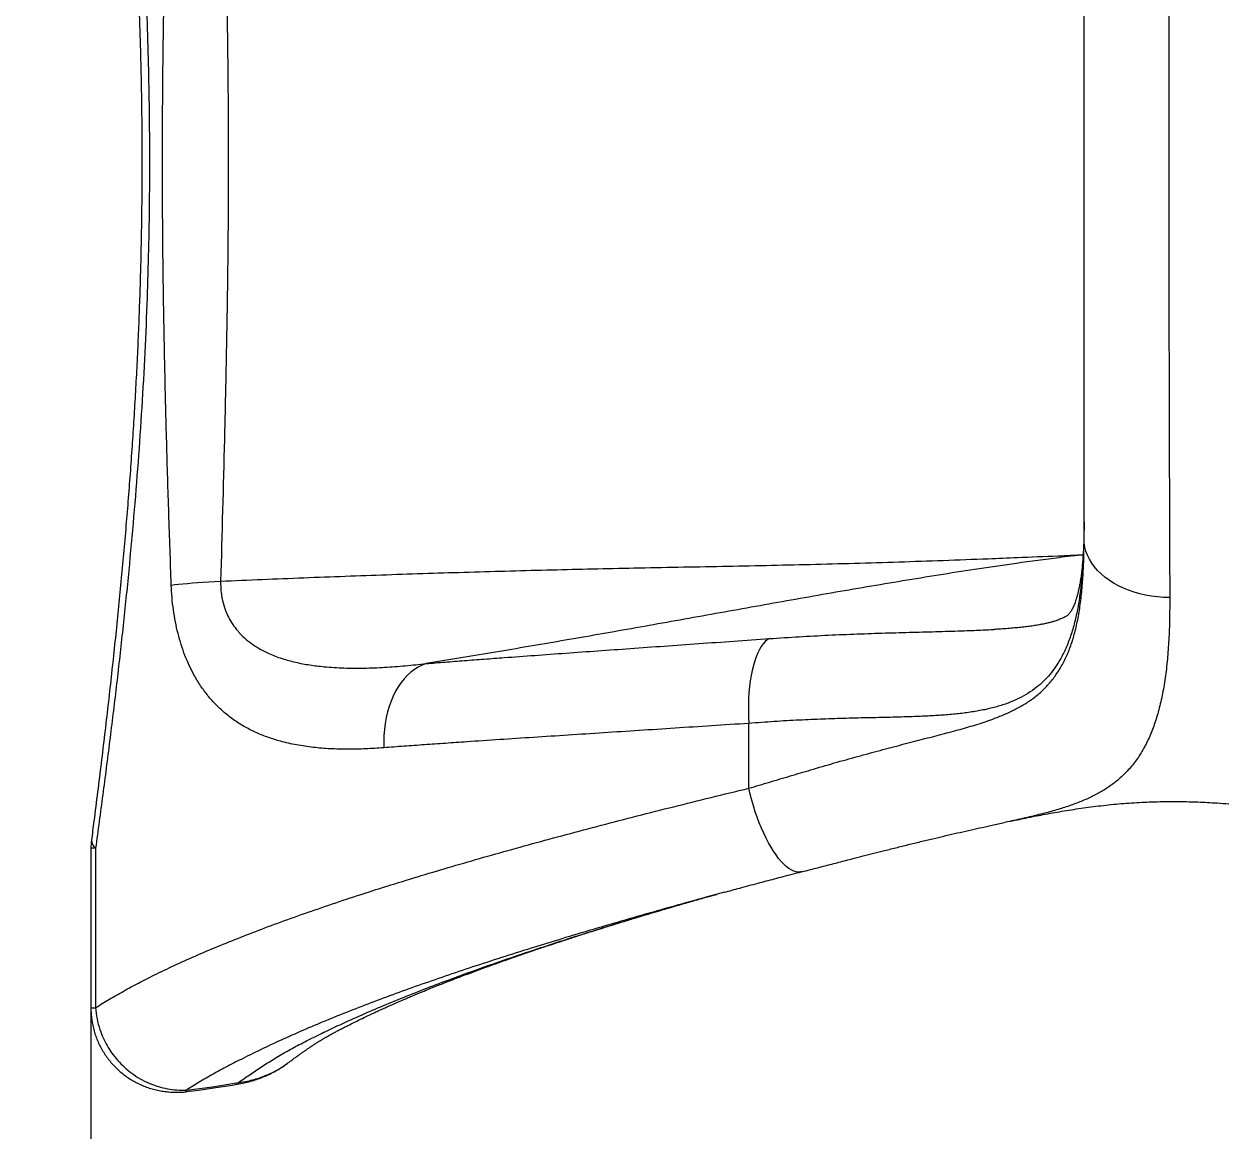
# Model space of a CAD drawing. Header units: millimetres. Extents: x -6028 to 5958, y -6064 to 4137.
# Drawn here: x -4082 to -3104, y 577 to 1475 of the extents above; entities that cross this region are included whole.
import ezdxf

# ---------------------------------------------------------------- set-up
doc = ezdxf.new("R2010")
doc.units = ezdxf.units.MM
for name, color, linetype in [('DIKOM_ОБЪЕКТ', 7, 'Continuous'), ('DIKOM_РАЗМЕР_ЗОНА', 7, 'Continuous'), ('DIKOM_РАЗМЕР_ОБЪЕКТА', 7, 'Continuous')]:
    doc.layers.add(name, color=color, linetype=linetype)
doc.styles.add('style1', font='arial.ttf', dxfattribs={"width": 0.8})
doc.dimstyles.new('1-50', dxfattribs={"dimtxt": 300, "dimasz": 200, "dimexe": 100, "dimexo": 0, "dimgap": 100, "dimtad": 1, "dimtxsty": 'style1', "dimcen": 200, "dimclrd": 7, "dimclre": 7, "dimclrt": 7, "dimadec": 1, "dimazin": 2, "dimtfac": 1, "dimtmove": 0, "dimatfit": 2, "dimfxl": 0, "dimlwd": 25, "dimlwe": 18, "dimarcsym": 0})

# ---------------------------------------------------------------- blocks, each defined once
blk = doc.blocks.new('*D9')
at = {"layer": 'Defpoints', "color": 0, "transparency": 16777216}
for p in [(-6027.56, 1459.58), (4556.58, 1382.7), (4556.58, -5964.37)]:
    blk.add_point(p, dxfattribs=at)
at = {"layer": 'DIKOM_РАЗМЕР_ЗОНА', "color": 7, "lineweight": 18, "transparency": 16777216}
for p, q in [((-6027.56, 1459.58), (-6027.56, -6064.37)), ((4556.58, 1382.7), (4556.58, -6064.37))]:
    blk.add_line(p, q, dxfattribs=at)
at = {"layer": 'DIKOM_РАЗМЕР_ЗОНА', "color": 7, "lineweight": 25, "transparency": 16777216}
blk.add_line((-5827.56, -5964.37), (4356.58, -5964.37), dxfattribs=at)
at = {"layer": 'DIKOM_РАЗМЕР_ЗОНА', "color": 7, "transparency": 16777216}
for points in [[(-5827.56, -5931.03), (-5827.56, -5997.7), (-6027.56, -5964.37)], [(4356.58, -5931.03), (4356.58, -5997.7), (4556.58, -5964.37)]]:
    blk.add_solid(points, dxfattribs=at)
at = {"layer": 'DIKOM_РАЗМЕР_ЗОНА', "color": 7, "transparency": 16777216, "insert": (157.08, -5711.2), "char_height": 300, "attachment_point": 5, "style": 'style1'}
blk.add_mtext('10600', dxfattribs=at)
blk = doc.blocks.new('*D12')
at = {"layer": 'Defpoints', "color": 0, "transparency": 16777216}
for p in [(3056.58, 1987.9), (-4027.97, 676.5), (3056.58, -3714.77)]:
    blk.add_point(p, dxfattribs=at)
at = {"layer": 'DIKOM_РАЗМЕР_ОБЪЕКТА', "color": 7, "lineweight": 18, "transparency": 16777216}
for p, q in [((3056.58, 1987.9), (3056.58, -3814.77)), ((-4027.97, 676.5), (-4027.97, -3814.77))]:
    blk.add_line(p, q, dxfattribs=at)
at = {"layer": 'DIKOM_РАЗМЕР_ОБЪЕКТА', "color": 7, "lineweight": 25, "transparency": 16777216}
blk.add_line((-3827.97, -3714.77), (2856.58, -3714.77), dxfattribs=at)
at = {"layer": 'DIKOM_РАЗМЕР_ОБЪЕКТА', "color": 7, "transparency": 16777216}
for points in [[(-3827.97, -3681.44), (-3827.97, -3748.11), (-4027.97, -3714.77)], [(2856.58, -3681.44), (2856.58, -3748.11), (3056.58, -3714.77)]]:
    blk.add_solid(points, dxfattribs=at)
at = {"layer": 'DIKOM_РАЗМЕР_ОБЪЕКТА', "color": 7, "transparency": 16777216, "insert": (20, -3461.6), "char_height": 300, "attachment_point": 5, "style": 'style1'}
blk.add_mtext('7100', dxfattribs=at)

msp = doc.modelspace()

# ---------------------------------------------------------------- linework, layer by layer
at = {"layer": 'DIKOM_ОБЪЕКТ', "color": 7, "linetype": 'Continuous', "lineweight": 15}
for p, q in [((-3493.863, 854.665), (-3493.863, 907.3)), ((-4027.972, 806.123), (-4027.972, 676.501)), ((-4024.17, 806.123), (-4027.972, 806.123)), ((-4024.17, 806.123), (-4024.17, 676.501)), ((-3513.537, 770.296), (-3529.499, 765.927)), ((-4027.972, 676.501), (-4024.17, 676.501)), ((-3868.606, 631.306), (-3868.224, 631.576))]:
    msp.add_line(p, q, dxfattribs=at)
at = {"layer": 'DIKOM_ОБЪЕКТ', "color": 7, "linetype": 'Continuous', "lineweight": 15, "flags": 128}
for points in [[(-3152.078, 1009.483), (-3157.051, 1009.624), (-3161.998, 1010.006), (-3166.892, 1010.625), (-3171.709, 1011.48), (-3176.425, 1012.567), (-3181.015, 1013.878), (-3185.457, 1015.409), (-3189.728, 1017.151), (-3193.807, 1019.095), (-3197.672, 1021.232), (-3201.305, 1023.551), (-3204.687, 1026.039), (-3207.8, 1028.685), (-3210.63, 1031.475), (-3213.161, 1034.395), (-3215.382, 1037.43), (-3217.28, 1040.565), (-3218.846, 1043.784), (-3220.072, 1047.071), (-3220.953, 1050.409), (-3221.483, 1053.781), (-3221.66, 1057.17)], [(-3962.725, 1019.663), (-3959.901, 1020.003), (-3956.762, 1020.341), (-3953.323, 1020.676), (-3949.605, 1021.005), (-3945.628, 1021.326), (-3941.413, 1021.639), (-3936.985, 1021.94), (-3932.367, 1022.229), (-3927.585, 1022.504), (-3922.665, 1022.763)], [(-3477.061, 976.171), (-3478.817, 975.122), (-3480.517, 973.703), (-3482.153, 971.923), (-3483.716, 969.79), (-3485.196, 967.317), (-3486.587, 964.517), (-3487.881, 961.405), (-3489.07, 957.999), (-3490.147, 954.316), (-3491.109, 950.377), (-3491.947, 946.203), (-3492.659, 941.817), (-3493.241, 937.243), (-3493.689, 932.506), (-3494.001, 927.632), (-3494.174, 922.646), (-3494.209, 917.578), (-3494.105, 912.453), (-3493.863, 907.3)], [(-3755.777, 955.867), (-3759.003, 954.65), (-3762.147, 953.089), (-3765.192, 951.192), (-3768.123, 948.968), (-3770.924, 946.429), (-3773.581, 943.587), (-3776.081, 940.459), (-3778.41, 937.059), (-3780.557, 933.405), (-3782.511, 929.516), (-3784.262, 925.411), (-3785.8, 921.113), (-3787.118, 916.642), (-3788.209, 912.021), (-3789.068, 907.275), (-3789.69, 902.428), (-3790.072, 897.505), (-3790.211, 892.53), (-3790.108, 887.53)], [(-3451.143, 786.901), (-3451.898, 786.743), (-3453.654, 786.634), (-3455.487, 786.866), (-3457.385, 787.437), (-3459.34, 788.346), (-3461.342, 789.587), (-3463.381, 791.155), (-3465.447, 793.041), (-3467.529, 795.236), (-3469.617, 797.728), (-3471.7, 800.507), (-3473.768, 803.557), (-3475.81, 806.863), (-3477.817, 810.408), (-3479.779, 814.176), (-3481.684, 818.146), (-3483.525, 822.3), (-3485.291, 826.616), (-3486.974, 831.073), (-3488.566, 835.648), (-3490.057, 840.318), (-3491.442, 845.06), (-3492.713, 849.85), (-3493.863, 854.665)], [(-3950.493, 609.683), (-3929.309, 612.369), (-3908.2, 615.727), (-3908.2, 615.727)], [(-3950.341, 608.355), (-3950.351, 608.445), (-3950.401, 608.883), (-3950.493, 609.683)]]:
    msp.add_lwpolyline(points, dxfattribs=at)
at = {"layer": 'DIKOM_ОБЪЕКТ', "color": 7, "linetype": 'Continuous', "lineweight": 15}
for centre, radius, start, end in [((-3977.972, 806.123), 50, 172.626237, 180), ((-4019.592, 812.642), 7.966, 180.630136, 234.917845)]:
    msp.add_arc(centre, radius, start, end, dxfattribs=at)
for points, knots in [([(-4024.17, 1921.418), (-4022.568, 1909.604), (-4019.363, 1885.976), (-4014.713, 1850.239), (-4010.217, 1814.248), (-4005.921, 1777.988), (-4001.855, 1741.475), (-3998.055, 1704.719), (-3994.555, 1667.732), (-3991.383, 1630.526), (-3988.568, 1593.168), (-3986.135, 1555.675), (-3984.113, 1518.065), (-3982.512, 1480.355), (-3981.344, 1442.572), (-3980.613, 1404.257), (-3980.353, 1365.426), (-3980.58, 1326.102), (-3981.293, 1286.803), (-3982.544, 1245.705), (-3984.414, 1202.84), (-3986.956, 1158.251), (-3990.052, 1113.824), (-3993.663, 1069.608), (-3997.779, 1025.361), (-4002.37, 981.109), (-4007.381, 936.865), (-4012.724, 892.931), (-4018.324, 849.304), (-4022.222, 820.514), (-4024.17, 806.123)], [0, 0, 0, 0, 0.0329727, 0.0659486, 0.0989209, 0.1320201, 0.1651229, 0.1982215, 0.2314413, 0.26467, 0.2978981, 0.331117, 0.3643418, 0.3975767, 0.4308113, 0.4640357, 0.4985455, 0.5330669, 0.5675885, 0.6020984, 0.6415013, 0.6809275, 0.7203631, 0.7597922, 0.7991976, 0.8393434, 0.8795083, 0.9196817, 0.9598507, 1, 1, 1, 1]), ([(-4027.55, 1914.996), (-4026.797, 1909.157), (-4025.011, 1895.301), (-4022.254, 1873.388), (-4019.286, 1849.309), (-4016.437, 1825.491), (-4013.705, 1801.889), (-4011.096, 1778.506), (-4008.588, 1755.13), (-4006.189, 1731.785), (-4003.908, 1708.492), (-4001.749, 1685.273), (-3999.72, 1662.148), (-3997.825, 1639.136), (-3996.071, 1616.254), (-3994.46, 1593.52), (-3992.998, 1570.947), (-3991.688, 1548.551), (-3990.533, 1526.333), (-3989.527, 1504.177), (-3988.663, 1482.004), (-3987.943, 1459.765), (-3987.369, 1437.527), (-3986.945, 1415.312), (-3986.669, 1393.119), (-3986.545, 1370.945), (-3986.571, 1348.809), (-3986.75, 1326.693), (-3987.077, 1304.567), (-3987.553, 1282.384), (-3988.177, 1260.15), (-3988.947, 1237.898), (-3989.862, 1215.663), (-3990.918, 1193.477), (-3992.119, 1171.286), (-3993.462, 1149.047), (-3994.948, 1126.71), (-3996.572, 1104.296), (-3998.332, 1081.801), (-4000.224, 1059.222), (-4002.244, 1036.553), (-4004.39, 1013.791), (-4006.657, 990.933), (-4009.042, 967.975), (-4011.54, 944.913), (-4014.147, 921.744), (-4016.86, 898.466), (-4019.672, 875.07), (-4022.58, 851.562), (-4025.215, 830.695), (-4026.897, 817.706), (-4027.564, 812.555)], [0, 0, 0, 0, 0.0164532, 0.0390442, 0.0614276, 0.0837223, 0.1053208, 0.1268568, 0.148313, 0.1696717, 0.1909165, 0.2120321, 0.2330043, 0.25382, 0.2744676, 0.2949364, 0.3152169, 0.3353009, 0.3551811, 0.3748795, 0.3947097, 0.4145613, 0.4343718, 0.4541475, 0.4738948, 0.4936198, 0.5133312, 0.5329721, 0.5526488, 0.572411, 0.5922336, 0.6120915, 0.6319587, 0.6518021, 0.6716098, 0.691582, 0.7116571, 0.7318433, 0.7521482, 0.7725796, 0.7931451, 0.8138523, 0.8347086, 0.8557213, 0.8768974, 0.898244, 0.9197677, 0.941475, 0.9633827, 0.9854778, 1, 1, 1, 1]), ([(-3152.078, 1718.058), (-3152.096, 1712.726), (-3152.133, 1702.059), (-3152.192, 1685.307), (-3152.251, 1668.046), (-3152.311, 1650.081), (-3152.373, 1631.432), (-3152.434, 1612.109), (-3152.494, 1592.334), (-3152.551, 1572.339), (-3152.604, 1552.164), (-3152.653, 1531.854), (-3152.698, 1511.254), (-3152.738, 1490.205), (-3152.773, 1468.727), (-3152.803, 1446.848), (-3152.825, 1424.817), (-3152.841, 1402.882), (-3152.85, 1381.079), (-3152.852, 1359.443), (-3152.847, 1337.813), (-3152.836, 1316.026), (-3152.818, 1294.114), (-3152.792, 1272.114), (-3152.76, 1250.282), (-3152.722, 1228.875), (-3152.68, 1207.92), (-3152.634, 1187.436), (-3152.583, 1167.256), (-3152.529, 1147.227), (-3152.471, 1127.395), (-3152.411, 1107.8), (-3152.349, 1088.673), (-3152.284, 1069.021), (-3152.215, 1049.006), (-3152.145, 1028.711), (-3152.1, 1015.891), (-3152.078, 1009.483)], [0, 0, 0, 0, 0.0277158, 0.0554555, 0.0831953, 0.1109111, 0.1394321, 0.1679792, 0.1965263, 0.2250473, 0.2527591, 0.2804948, 0.3082305, 0.3359423, 0.3644571, 0.392998, 0.4215389, 0.4500536, 0.4777909, 0.5055522, 0.5333136, 0.5610508, 0.5895954, 0.6181661, 0.6467369, 0.6752815, 0.70299, 0.7307224, 0.7584547, 0.7861632, 0.8146751, 0.8432131, 0.8717512, 0.900263, 0.9335018, 0.9667613, 1, 1, 1, 1]), ([(-3962.725, 1019.663), (-3963.407, 1038.963), (-3964.77, 1077.562), (-3966.508, 1135.505), (-3967.961, 1193.484), (-3969.047, 1251.059), (-3969.73, 1308.217), (-3969.965, 1364.965), (-3969.703, 1421.732), (-3969.001, 1478.54), (-3967.912, 1535.363), (-3966.48, 1592.201), (-3964.773, 1649.018), (-3963.438, 1686.878), (-3962.771, 1705.808)], [0, 0, 0, 0, 0.0844946, 0.1689888, 0.253514, 0.3380386, 0.42063, 0.5032206, 0.5858943, 0.6685688, 0.7514089, 0.8342495, 0.9171246, 1, 1, 1, 1]), ([(-3922.634, 1702.71), (-3921.605, 1665.084), (-3920.062, 1608.643), (-3918.316, 1533.363), (-3917.288, 1477.074), (-3916.62, 1420.959), (-3916.369, 1365.01), (-3916.592, 1309.047), (-3917.241, 1252.532), (-3918.268, 1195.485), (-3920.04, 1118.707), (-3921.615, 1061.142), (-3922.665, 1022.763)], [0, 0, 0, 0, 0.16609516, 0.24914931, 0.33220286, 0.41442091, 0.49663819, 0.57891328, 0.66118916, 0.74588555, 0.83058262, 1, 1, 1, 1]), ([(-3221.66, 1057.17), (-3221.66, 1062.715), (-3221.66, 1073.808), (-3221.66, 1091.37), (-3221.66, 1110.229), (-3221.66, 1130.503), (-3221.66, 1152.187), (-3221.66, 1172.822), (-3221.66, 1192.194), (-3221.66, 1210.146), (-3221.66, 1228.377), (-3221.66, 1248.679), (-3221.66, 1271.108), (-3221.66, 1295.674), (-3221.66, 1318.565), (-3221.66, 1339.669), (-3221.66, 1358.931), (-3221.66, 1378.201), (-3221.66, 1399.328), (-3221.66, 1422.262), (-3221.66, 1446.898), (-3221.66, 1469.425), (-3221.66, 1489.846), (-3221.66, 1508.209), (-3221.66, 1526.31), (-3221.66, 1545.863), (-3221.66, 1566.719), (-3221.66, 1588.67), (-3221.66, 1608.315), (-3221.66, 1625.772), (-3221.66, 1641.179), (-3221.66, 1656.12), (-3221.66, 1665.622), (-3221.66, 1670.371)], [0, 0, 0, 0, 0.0332376, 0.0664958, 0.0997334, 0.1366842, 0.1736634, 0.2106142, 0.239128, 0.2676677, 0.2962076, 0.3247213, 0.3617087, 0.3987245, 0.4357118, 0.4642559, 0.4928261, 0.5213963, 0.5499404, 0.5868975, 0.6238832, 0.6608405, 0.6893586, 0.7179027, 0.7464468, 0.7749648, 0.8119228, 0.8489092, 0.8858672, 0.9143874, 0.9429336, 0.9714799, 1, 1, 1, 1]), ([(-3221.66, 1070.972), (-3221.688, 1066.057), (-3221.744, 1056.224), (-3222.246, 1042.118), (-3223.127, 1028.425), (-3224.482, 1015.257), (-3226.374, 1002.665), (-3228.856, 990.766), (-3231.999, 979.63), (-3235.855, 969.303), (-3240.119, 960.548), (-3244.653, 953.2), (-3249.291, 947.058), (-3254.43, 941.495), (-3260.333, 936.295), (-3267.097, 931.557), (-3274.793, 927.332), (-3283.203, 923.746), (-3292.339, 920.782), (-3302.19, 918.384), (-3312.577, 916.524), (-3323.471, 915.12), (-3334.831, 914.084), (-3346.703, 913.335), (-3360.594, 912.736), (-3376.718, 912.278), (-3395.265, 911.88), (-3414.219, 911.447), (-3433.471, 910.847), (-3453.006, 910.01), (-3473.111, 908.878), (-3486.946, 907.826), (-3493.863, 907.3)], [0, 0, 0, 0, 0.033066, 0.0661493, 0.0992117, 0.1330607, 0.1669336, 0.2007778, 0.2349313, 0.2691158, 0.3032649, 0.3298774, 0.3565251, 0.383172, 0.4097833, 0.4400362, 0.4703148, 0.500571, 0.5316578, 0.5627679, 0.5938592, 0.624316, 0.6548029, 0.6852935, 0.7157555, 0.7575519, 0.7993809, 0.8411775, 0.8806525, 0.9201268, 0.9600635, 1, 1, 1, 1]), ([(-3221.663, 1070.596), (-3221.662, 1070.382), (-3221.65, 1067.851), (-3221.704, 1063.24), (-3221.831, 1056.826), (-3222.049, 1050.779), (-3222.345, 1045.076), (-3222.719, 1039.721), (-3223.166, 1034.707), (-3223.683, 1030.03), (-3224.263, 1025.684), (-3224.902, 1021.661), (-3225.59, 1017.957), (-3226.292, 1014.703), (-3226.99, 1011.864), (-3227.705, 1009.287), (-3228.466, 1006.865), (-3229.253, 1004.657), (-3230.029, 1002.731), (-3230.783, 1001.07), (-3231.506, 999.661), (-3232.187, 998.484), (-3232.825, 997.515), (-3233.415, 996.727), (-3233.999, 996.054), (-3234.477, 995.582), (-3235.108, 995.05), (-3235.943, 994.446), (-3237.034, 993.766), (-3238.241, 993.114), (-3239.643, 992.454), (-3241.196, 991.796), (-3243.085, 991.086), (-3245.337, 990.338), (-3247.87, 989.597), (-3250.694, 988.869), (-3253.829, 988.158), (-3257.245, 987.482), (-3260.979, 986.836), (-3265.02, 986.23), (-3269.424, 985.658), (-3274.197, 985.127), (-3279.34, 984.64), (-3284.865, 984.201), (-3289.941, 983.855), (-3293.266, 983.676), (-3294.54, 983.607)], [0, 0, 0, 0, 0.00232396, 0.02749684, 0.05228833, 0.07659877, 0.10045141, 0.12387423, 0.14689988, 0.16956625, 0.19191744, 0.21400373, 0.23588422, 0.25762721, 0.27633426, 0.29581444, 0.31722487, 0.33868598, 0.36031535, 0.38225948, 0.40471394, 0.42794845, 0.45235913, 0.47858035, 0.50776954, 0.54256046, 0.57243624, 0.60073503, 0.62765733, 0.65605822, 0.67508387, 0.69488569, 0.71694508, 0.73850593, 0.7598098, 0.78105525, 0.80235227, 0.82401178, 0.84529737, 0.8671031, 0.88945276, 0.91237187, 0.9358766, 0.95997502, 0.98466531, 1, 1, 1, 1]), ([(-3493.863, 854.665), (-3488.175, 856.371), (-3476.796, 859.784), (-3460.073, 864.698), (-3442.535, 869.918), (-3424.293, 875.268), (-3405.45, 880.529), (-3387.191, 885.471), (-3369.604, 890.108), (-3352.781, 894.479), (-3336.959, 898.55), (-3322.171, 902.456), (-3308.422, 906.466), (-3296.583, 910.435), (-3286.472, 914.43), (-3277.876, 918.426), (-3269.897, 922.861), (-3262.307, 927.965), (-3255.219, 933.931), (-3248.703, 940.884), (-3242.954, 948.64), (-3237.963, 957.203), (-3233.721, 966.573), (-3230.174, 976.905), (-3227.317, 988.255), (-3225.088, 1000.588), (-3223.463, 1013.704), (-3222.386, 1027.544), (-3221.764, 1041.981), (-3221.695, 1052.112), (-3221.66, 1057.17)], [0, 0, 0, 0, 0.0338663, 0.0677486, 0.1016156, 0.1425151, 0.1835316, 0.2246088, 0.2656873, 0.3067067, 0.347608, 0.3872098, 0.4268373, 0.4664362, 0.49693, 0.527456, 0.5579761, 0.588462, 0.6220174, 0.6556949, 0.6894309, 0.7231613, 0.7568261, 0.790373, 0.8252059, 0.8601399, 0.8951418, 0.9301621, 0.9651387, 1, 1, 1, 1]), ([(-3922.665, 1022.763), (-3900.152, 1023.725), (-3855.124, 1025.65), (-3787.855, 1028.104), (-3720.771, 1030.249), (-3653.886, 1032.065), (-3585.479, 1033.577), (-3515.57, 1034.87), (-3455.913, 1036.107), (-3408.088, 1037.351), (-3372.1, 1038.434), (-3335.939, 1039.659), (-3303.809, 1040.871), (-3272.794, 1042.125), (-3250.365, 1043.06), (-3233.493, 1043.767), (-3226.818, 1044.046), (-3223.515, 1044.184), (-3222.561, 1044.223), (-3222.42, 1044.229)], [0, 0, 0, 0, 0.09584061, 0.19168901, 0.28754241, 0.38339531, 0.47923925, 0.58241331, 0.68558692, 0.73719784, 0.7888147, 0.84042356, 0.89202376, 0.92551967, 0.9715755, 0.98624131, 0.99602908, 0.9994143, 1, 1, 1, 1]), ([(-3222.424, 1044.174), (-3223.348, 1044.069), (-3226.688, 1043.688), (-3233.202, 1042.922), (-3250.333, 1040.832), (-3275.181, 1037.514), (-3316.292, 1031.47), (-3365.242, 1023.667), (-3423.295, 1013.792), (-3481.149, 1003.543), (-3538.836, 993.158), (-3594.973, 983.137), (-3649.598, 973.634), (-3702.723, 964.573), (-3738.092, 958.769), (-3755.777, 955.867)], [0, 0, 0, 0, 0.0051101, 0.0184673, 0.0360358, 0.0999611, 0.1563244, 0.2647889, 0.3732736, 0.4817771, 0.5902836, 0.698766, 0.799176, 0.8995891, 1, 1, 1, 1]), ([(-3790.108, 887.53), (-3795.055, 887.197), (-3804.959, 886.532), (-3819.457, 886.239), (-3833.679, 886.585), (-3847.558, 887.711), (-3861.058, 889.707), (-3873.153, 892.447), (-3883.913, 895.779), (-3893.428, 899.553), (-3902.621, 904.141), (-3911.437, 909.62), (-3919.419, 915.754), (-3926.588, 922.467), (-3932.988, 929.656), (-3938.946, 937.705), (-3943.996, 945.987), (-3948.201, 954.317), (-3951.67, 962.482), (-3954.732, 971.157), (-3957.331, 980.246), (-3959.437, 989.716), (-3961.044, 999.48), (-3962.204, 1009.487), (-3962.552, 1016.276), (-3962.725, 1019.663)], [0, 0, 0, 0, 0.06029741, 0.12073198, 0.18119642, 0.24161168, 0.30193228, 0.36215323, 0.40869305, 0.45536661, 0.50204012, 0.54862609, 0.59509243, 0.63483299, 0.67469538, 0.71451377, 0.75419431, 0.78515092, 0.81621521, 0.84725762, 0.87818398, 0.90857226, 0.939098, 0.96961863, 1, 1, 1, 1]), ([(-3922.665, 1022.763), (-3922.664, 1020.98), (-3922.663, 1017.408), (-3922.127, 1012.13), (-3921.047, 1006.141), (-3919.154, 999.788), (-3916.301, 993.345), (-3912.906, 987.63), (-3909.779, 983.509), (-3906.134, 979.406), (-3901.912, 975.389), (-3896.098, 970.99), (-3889.967, 967.251), (-3882.267, 963.432), (-3872.879, 959.844), (-3861.722, 956.806), (-3850.273, 954.675), (-3837.228, 953.108), (-3822.544, 952.195), (-3806.178, 952.093), (-3789.57, 952.757), (-3772.78, 954.02), (-3761.442, 955.252), (-3755.777, 955.867)], [0, 0, 0, 0, 0.0215549, 0.0431778, 0.0647305, 0.0970241, 0.1274368, 0.1580028, 0.1884849, 0.2011566, 0.2380994, 0.2751872, 0.3123507, 0.3493981, 0.4096419, 0.4700333, 0.5305121, 0.5908765, 0.672591, 0.7543973, 0.8362896, 0.9181987, 1, 1, 1, 1]), ([(-3152.078, 1009.483), (-3152.098, 1003.591), (-3152.138, 991.803), (-3152.786, 975.163), (-3153.94, 959.201), (-3155.71, 944.068), (-3158.145, 929.802), (-3161.231, 916.745), (-3164.978, 904.888), (-3169.373, 894.173), (-3174.54, 884.35), (-3180.53, 875.451), (-3187.385, 867.453), (-3194.663, 860.77), (-3202.22, 855.196), (-3209.925, 850.52), (-3218.277, 846.33), (-3227.38, 842.534), (-3237.31, 839.077), (-3248.114, 835.872), (-3259.727, 832.854), (-3272.034, 829.953), (-3280.922, 828.004), (-3285.342, 827.035)], [0, 0, 0, 0, 0.0506983, 0.1014288, 0.1521248, 0.2041122, 0.2561382, 0.3081243, 0.3579625, 0.4078354, 0.4576748, 0.508757, 0.5598745, 0.6109597, 0.6535691, 0.6962139, 0.7388588, 0.7814687, 0.8252518, 0.8690786, 0.9129002, 0.9566763, 1, 1, 1, 1]), ([(-3477.061, 976.171), (-3468.992, 976.708), (-3452.852, 977.781), (-3429.094, 979.014), (-3405.708, 979.995), (-3382.92, 980.753), (-3360.813, 981.355), (-3339.433, 981.902), (-3320.371, 982.48), (-3305.544, 983.02), (-3297.752, 983.449), (-3294.889, 983.606)], [0, 0, 0, 0, 0.1222739, 0.2445485, 0.3677234, 0.4908976, 0.6118323, 0.7328201, 0.8537444, 0.9462598, 1, 1, 1, 1]), ([(-3755.777, 955.867), (-3750.678, 956.283), (-3740.479, 957.114), (-3724.761, 958.338), (-3708.739, 959.557), (-3689.793, 960.965), (-3667.751, 962.575), (-3642.421, 964.401), (-3616.507, 966.254), (-3589.869, 968.155), (-3562.525, 970.112), (-3534.492, 972.113), (-3506.033, 974.136), (-3486.716, 975.493), (-3477.061, 976.171)], [0, 0, 0, 0, 0.0625979, 0.1251961, 0.187935, 0.2506745, 0.3433691, 0.4361228, 0.5288773, 0.6215737, 0.71615, 0.8107842, 0.9054205, 1, 1, 1, 1]), ([(-3493.863, 907.3), (-3503.941, 906.651), (-3524.104, 905.354), (-3553.802, 903.426), (-3583.055, 901.521), (-3611.974, 899.634), (-3640.525, 897.774), (-3668.665, 895.936), (-3696.168, 894.122), (-3719.941, 892.529), (-3740.203, 891.143), (-3757.17, 889.954), (-3773.848, 888.754), (-3784.688, 887.938), (-3790.108, 887.53)], [0, 0, 0, 0, 0.09284, 0.1857355, 0.278631, 0.3714709, 0.4661483, 0.5608855, 0.6556223, 0.7502997, 0.8126573, 0.875015, 0.9375078, 1, 1, 1, 1]), ([(-4024.17, 676.501), (-4020.611, 678.722), (-4013.492, 683.164), (-4001.875, 689.822), (-3989.578, 696.471), (-3975.813, 703.478), (-3960.469, 710.823), (-3943.406, 718.503), (-3925.42, 726.152), (-3906.539, 733.772), (-3886.595, 741.441), (-3865.567, 749.159), (-3843.45, 756.926), (-3820.474, 764.668), (-3796.68, 772.382), (-3772.334, 779.995), (-3747.477, 787.507), (-3722.158, 794.923), (-3696.168, 802.32), (-3669.552, 809.697), (-3642.077, 817.127), (-3613.743, 824.624), (-3584.561, 832.187), (-3554.826, 839.727), (-3524.631, 847.231), (-3504.116, 852.187), (-3493.863, 854.665)], [0, 0, 0, 0, 0.0360071, 0.0720142, 0.1081372, 0.1442605, 0.1864216, 0.2286177, 0.2708255, 0.3130214, 0.3551827, 0.3985676, 0.441991, 0.4854272, 0.5288502, 0.5722352, 0.6143722, 0.6565442, 0.6987278, 0.7408998, 0.7830366, 0.8264039, 0.8698095, 0.9132277, 0.9566329, 1, 1, 1, 1]), ([(-3280.789, 828.045), (-3276.38, 828.975), (-3267.17, 830.918), (-3252.854, 833.695), (-3237.722, 836.378), (-3222.057, 838.807), (-3205.931, 840.859), (-3189.373, 842.452), (-3173.511, 843.449), (-3158.365, 843.922), (-3143.917, 843.966), (-3128.951, 843.574), (-3115.59, 842.912), (-3107.24, 842.232), (-3104.048, 841.973)], [0, 0, 0, 0, 0.0784734, 0.1639247, 0.2523451, 0.342828, 0.4345324, 0.5274412, 0.6220049, 0.6993581, 0.7788049, 0.8610323, 0.9468698, 1, 1, 1, 1]), ([(-3451.11, 786.766), (-3448.629, 787.409), (-3442.246, 789.066), (-3432.084, 791.688), (-3420.621, 794.639), (-3410.228, 797.308), (-3400.772, 799.733), (-3392.197, 801.93), (-3382.975, 804.265), (-3373.231, 806.705), (-3363.087, 809.209), (-3353.142, 811.629), (-3343.398, 813.964), (-3333.854, 816.213), (-3324.512, 818.376), (-3315.37, 820.454), (-3306.421, 822.448), (-3297.141, 824.472), (-3290.089, 825.993), (-3286.061, 826.871), (-3285.341, 827.028)], [0, 0, 0, 0, 0.0403214, 0.1037411, 0.167163, 0.2305157, 0.2781981, 0.3273616, 0.3777434, 0.4383415, 0.4986459, 0.5586876, 0.6184992, 0.6781142, 0.7375658, 0.796885, 0.8561015, 0.9156487, 0.9849154, 1, 1, 1, 1]), ([(-3513.674, 770.269), (-3509.538, 771.394), (-3500.487, 773.855), (-3486.903, 777.501), (-3472.694, 781.257), (-3460.939, 784.33), (-3453.609, 786.23), (-3451.103, 786.879)], [0, 0, 0, 0, 0.2017675, 0.4414932, 0.655156, 0.882129, 1, 1, 1, 1]), ([(-3529.499, 765.927), (-3530.336, 765.698), (-3540.136, 763.017), (-3558.492, 757.867), (-3584.744, 750.421), (-3610.686, 742.902), (-3636.34, 735.3), (-3661.411, 727.682), (-3685.858, 720.048), (-3709.457, 712.457), (-3732.202, 704.904), (-3754.1, 697.391), (-3775.312, 689.855), (-3795.804, 682.3), (-3815.748, 674.653), (-3835.054, 666.914), (-3853.675, 659.082), (-3871.466, 651.224), (-3888.436, 643.338), (-3903.566, 635.929), (-3917.041, 629.006), (-3928.918, 622.579), (-3940.174, 616.138), (-3947.053, 611.835), (-3950.493, 609.683)], [0, 0, 0, 0, 0.0045009, 0.052689, 0.1008376, 0.1503841, 0.1999741, 0.2495792, 0.2991699, 0.3487174, 0.3970709, 0.445464, 0.4938707, 0.5422648, 0.5906191, 0.6403458, 0.690111, 0.739897, 0.7896767, 0.8394158, 0.8794937, 0.9195704, 0.9597855, 1, 1, 1, 1]), ([(-3551.063, 759.79), (-3551.07, 759.787), (-3551.085, 759.78), (-3550.523, 759.943), (-3549.011, 760.381), (-3547.477, 760.823), (-3545.913, 761.273), (-3544.312, 761.733), (-3542.497, 762.252), (-3540.481, 762.826), (-3538.352, 763.431), (-3536.464, 763.964), (-3534.873, 764.412), (-3533.345, 764.842), (-3531.556, 765.343), (-3529.543, 765.905), (-3527.536, 766.463), (-3525.451, 767.041), (-3523.035, 767.708), (-3521.193, 768.215), (-3520.156, 768.498), (-3520.137, 768.503)], [0, 0, 0, 0, 0.026031, 0.0627558, 0.1174175, 0.1690063, 0.2170062, 0.2690848, 0.3214542, 0.3876168, 0.4574855, 0.5187599, 0.5615133, 0.6030544, 0.657747, 0.7237435, 0.7849671, 0.8379032, 0.9097637, 0.9983469, 1, 1, 1, 1]), ([(-3908.125, 615.78), (-3905.111, 617.903), (-3899.089, 622.144), (-3889.644, 628.491), (-3879.682, 634.81), (-3869.029, 641.092), (-3857.468, 647.319), (-3845.148, 653.499), (-3832.37, 659.659), (-3817.966, 666.318), (-3801.804, 673.468), (-3783.726, 681.095), (-3764.936, 688.673), (-3745.445, 696.198), (-3724.507, 703.962), (-3702.07, 711.965), (-3678.084, 720.203), (-3653.399, 728.383), (-3628.067, 736.503), (-3602.105, 744.562), (-3576.486, 752.315), (-3559.245, 757.38), (-3551.08, 759.778)], [0, 0, 0, 0, 0.0423655, 0.0846645, 0.1268789, 0.1690172, 0.2111221, 0.2532242, 0.2952993, 0.3373342, 0.3901047, 0.4427784, 0.4953394, 0.5477785, 0.6001105, 0.6584166, 0.7166184, 0.7746989, 0.8326378, 0.8904278, 0.9481142, 1, 1, 1, 1]), ([(-3868.561, 631.243), (-3868.172, 631.532), (-3866.965, 632.429), (-3865.057, 633.837), (-3862.955, 635.379), (-3861.236, 636.63), (-3859.885, 637.606), (-3858.804, 638.383), (-3857.804, 639.097), (-3856.726, 639.862), (-3855.297, 640.869), (-3853.547, 642.087), (-3851.57, 643.442), (-3849.685, 644.712), (-3847.83, 645.941), (-3845.831, 647.24), (-3843.707, 648.59), (-3841.65, 649.865), (-3839.892, 650.931), (-3838.375, 651.834), (-3836.933, 652.677), (-3835.46, 653.524), (-3833.93, 654.387), (-3832.244, 655.321), (-3830.223, 656.42), (-3827.76, 657.735), (-3825.04, 659.16), (-3822.258, 660.596), (-3818.488, 662.518), (-3813.671, 664.93), (-3807.655, 667.869), (-3802.233, 670.456), (-3797.577, 672.636), (-3793.748, 674.404), (-3790.047, 676.09), (-3786.737, 677.58), (-3783.859, 678.862), (-3781.108, 680.078), (-3777.983, 681.446), (-3774.35, 683.02), (-3770.427, 684.699), (-3766.471, 686.372), (-3762.685, 687.955), (-3758.172, 689.822), (-3752.204, 692.258), (-3744.37, 695.392), (-3735.604, 698.822), (-3726.747, 702.214), (-3718.091, 705.463), (-3709.735, 708.543), (-3701.473, 711.539), (-3693.134, 714.516), (-3684.409, 717.582), (-3675.158, 720.782), (-3667.202, 723.489), (-3660.907, 725.606), (-3656.748, 726.995), (-3653.224, 728.164), (-3650.171, 729.172), (-3647.234, 730.138), (-3644.134, 731.153), (-3640.747, 732.256), (-3637.083, 733.444), (-3633.037, 734.748), (-3628.515, 736.197), (-3623.193, 737.891), (-3616.935, 739.866), (-3609.672, 742.138), (-3601.565, 744.649), (-3592.59, 747.401), (-3582.722, 750.394), (-3571.929, 753.632), (-3561.287, 756.795), (-3554.176, 758.876), (-3551.029, 759.797)], [0, 0, 0, 0, 0.0061264, 0.0190453, 0.0301205, 0.0393519, 0.0463665, 0.0517916, 0.057203, 0.0633538, 0.0702463, 0.0818564, 0.0935183, 0.1042843, 0.1144263, 0.1259188, 0.1391652, 0.1509514, 0.1604588, 0.1682935, 0.1761263, 0.1839729, 0.1917854, 0.1995791, 0.2091413, 0.2203074, 0.2326181, 0.2442061, 0.2549524, 0.2777594, 0.3007073, 0.3234614, 0.3373986, 0.3511058, 0.3642573, 0.3762174, 0.3853482, 0.3937115, 0.4040959, 0.4167088, 0.4297543, 0.4425199, 0.4549479, 0.4658935, 0.4851398, 0.5105082, 0.5373103, 0.563205, 0.5876041, 0.6111286, 0.6331466, 0.6555857, 0.6786715, 0.7026511, 0.7281094, 0.7402431, 0.7508746, 0.7597481, 0.7668797, 0.7738442, 0.7816581, 0.789803, 0.7987021, 0.8083551, 0.8190662, 0.8312767, 0.8466809, 0.8639624, 0.8831252, 0.904176, 0.9271225, 0.9519745, 0.9787432, 1, 1, 1, 1]), ([(-4027.965, 676.506), (-4027.968, 676.442), (-4028.022, 674.81), (-4027.828, 671.602), (-4027.365, 666.9), (-4026.54, 662.221), (-4025.405, 657.615), (-4023.964, 653.147), (-4022.238, 648.827), (-4020.227, 644.639), (-4017.916, 640.566), (-4015.334, 636.669), (-4012.519, 633.001), (-4009.492, 629.563), (-4006.239, 626.332), (-4002.741, 623.296), (-3999.028, 620.492), (-3995.163, 617.968), (-3991.169, 615.727), (-3987.048, 613.757), (-3982.763, 612.045), (-3978.329, 610.605), (-3973.808, 609.463), (-3969.238, 608.627), (-3964.638, 608.092), (-3959.98, 607.844), (-3955.27, 607.932), (-3952.043, 608.114), (-3950.405, 608.352), (-3950.337, 608.362)], [0, 0, 0, 0, 0.0016531, 0.0419455, 0.0823664, 0.1230446, 0.1638735, 0.2041465, 0.2435301, 0.2833072, 0.3234125, 0.3637437, 0.4032974, 0.4421055, 0.481351, 0.5209984, 0.5609947, 0.6007893, 0.6395043, 0.6785655, 0.7180521, 0.7579593, 0.7982429, 0.8377464, 0.8772257, 0.9171411, 0.9574843, 0.9982321, 1, 1, 1, 1]), ([(-4024.17, 676.501), (-4023.849, 673.495), (-4023.208, 667.482), (-4020.974, 659.309), (-4018.14, 652.049), (-4014.9, 645.698), (-4010.96, 639.521), (-4006.276, 633.635), (-4000.876, 628.141), (-3994.814, 623.144), (-3988.107, 618.781), (-3980.837, 615.143), (-3973.34, 612.395), (-3965.728, 610.589), (-3958.105, 609.59), (-3953.028, 609.652), (-3950.493, 609.683)], [0, 0, 0, 0, 0.0824753, 0.1649493, 0.2289787, 0.2931792, 0.3572073, 0.4264172, 0.495843, 0.5650539, 0.6388808, 0.7129691, 0.7868021, 0.8577912, 0.9290073, 1, 1, 1, 1]), ([(-3908.125, 615.78), (-3908.125, 615.78), (-3908.125, 615.78), (-3901.503, 616.703), (-3896.963, 617.843), (-3891.057, 619.554), (-3885.193, 621.769), (-3878.995, 624.662), (-3873.29, 627.876), (-3869.973, 630.305), (-3868.606, 631.306)], [0, 0, 0, 0, 0.0000013, 0.1339231, 0.2678491, 0.4042214, 0.540599, 0.7106715, 0.8807304, 1, 1, 1, 1]), ([(-3907.746, 614.605), (-3907.713, 614.611), (-3905.903, 614.922), (-3902.367, 615.717), (-3897.211, 617.075), (-3892.225, 618.693), (-3887.428, 620.536), (-3882.664, 622.676), (-3878.014, 625.097), (-3873.44, 627.862), (-3870.191, 630.001), (-3868.491, 631.323), (-3868.202, 631.547)], [0, 0, 0, 0, 0.0023243, 0.126931, 0.2502894, 0.3708058, 0.4890103, 0.6053403, 0.7315862, 0.8511136, 0.9747489, 1, 1, 1, 1]), ([(-3950.347, 608.415), (-3947.013, 608.815), (-3939.078, 609.767), (-3926.143, 611.666), (-3915.352, 613.362), (-3909.158, 614.44), (-3907.969, 614.647)], [0, 0, 0, 0, 0.2351182, 0.5596542, 0.9155045, 1, 1, 1, 1]), ([(-3908.2, 615.727), (-3908.2, 615.727), (-3908.2, 615.741), (-3908.18, 615.738), (-3908.159, 615.735)], [0, 0, 0, 0, 0.0014359, 1, 1, 1, 1]), ([(-3908.159, 615.735), (-3908.156, 615.746), (-3908.152, 615.76), (-3908.13, 615.777), (-3908.125, 615.78)], [0, 0, 0, 0, 0.7785846, 1, 1, 1, 1]), ([(-3907.977, 614.693), (-3907.969, 614.649), (-3907.948, 614.528), (-3908.021, 614.944), (-3908.113, 615.471), (-3908.159, 615.735)], [0, 0, 0, 0, 0.2203327, 0.6101636, 1, 1, 1, 1])]:
    msp.add_open_spline(points, degree=3, knots=knots, dxfattribs=at)

# ---------------------------------------------------------------- dimensions: what is measured, and where the dimension line sits
at = {"layer": 'DIKOM_РАЗМЕР_ЗОНА'}
dim = msp.add_linear_dim(base=(4556.575, -5964.368), p1=(-6027.562, 1459.576), p2=(4556.575, 1382.704), text='10600', dimstyle='1-50', dxfattribs=at)
dim.commit()
dim.dimension.update_dxf_attribs({"geometry": '*D9', "text_midpoint": (157.08, -5964.368), "dimtype": 160})
at = {"layer": 'DIKOM_РАЗМЕР_ОБЪЕКТА'}
dim = msp.add_linear_dim(base=(3056.575, -3714.774), p1=(-4027.972, 676.501), p2=(3056.575, 1987.897), text='7100', dimstyle='1-50', dxfattribs=at)
dim.commit()
dim.dimension.update_dxf_attribs({"geometry": '*D12', "text_midpoint": (20, -3714.774), "dimtype": 160})

doc.saveas('drawing.dxf')
